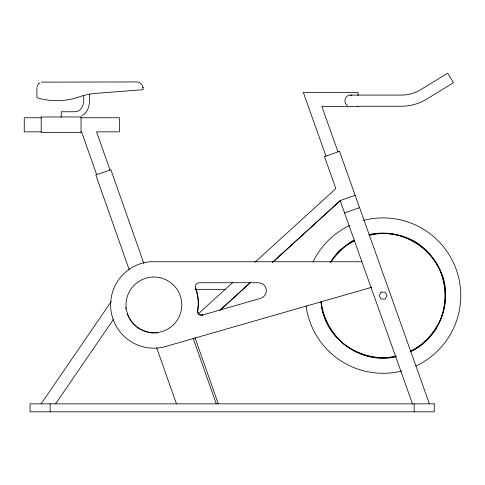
<?xml version="1.0" encoding="UTF-8"?>
<svg xmlns="http://www.w3.org/2000/svg" width="485" height="485" viewBox="0 0 485 485"><rect width="100%" height="100%" fill="white"/><g stroke="black" fill="none" stroke-linecap="round" stroke-linejoin="round"><path stroke-width="0.73" d="M197.577 311.127C199.044 303.458 198.195 295.444 195.558 288.114A3.983 3.983 0 0 1 199.286 282.731L258.408 282.731A7.966 7.966 0 0 1 260.603 298.354L202.112 315.165M36.969 87.13L38.151 84.269M331.091 262.185L333.674 257.711L345.168 246.216L354.765 240.675M41.098 403.847L111.247 301.512M55.587 403.847L113.642 319.154M330.049 262.44L338.663 251.206L351.667 241.227L354.426 240.087M220.002 310.206L250.181 282.676M272.534 262.282L340.137 200.614L355.147 195.273M198.032 314.092L232.842 282.391M254.916 262.288L335.85 188.58L324.489 156.667L339.5 151.326L429.401 403.847M220.044 310.206L250.278 282.676M272.661 262.288L340.197 200.784M81.88 115.739C89.64 111.605 90.18 101.735 89.343 94.041M410.086 351.273C423.951 344.98 434.19 333.037 440.58 319.427C446.424 304.077 446.424 287.138 440.58 271.782C429.213 244.81 397.876 227.623 369.23 235.413M410.328 351.698C437.185 339.724 451.038 307.478 443.714 279.354C438.967 263.476 428.57 249.927 414.463 241.227C400.549 233.903 384.453 231.024 369.03 234.661M344.532 212.97L359.549 207.629M371.516 287.338L163.075 347.212A43.298 43.298 0 0 1 111.089 311.315A43.298 43.298 0 0 1 150.247 261.742L362.034 261.742M396.184 355.99C378.658 360.628 359.737 355.269 345.168 344.993C332.425 334.62 323.956 319.954 321.343 303.731L321.343 301.518M357.9 106.227L401.531 106.227C410.31 106.221 419.07 103.754 426.564 99.176L453.493 82.692L447.679 73.186L420.853 89.604C415.039 93.175 408.231 95.096 401.404 95.084L350.437 95.084C344.962 94.836 342.78 102.959 347.648 105.481M396.36 356.645C361.386 365.484 322.877 337.675 321.052 301.518A62.256 62.256 0 0 0 395.554 356.596M41.334 82.141L136.861 81.935C140.88 81.801 143.766 85.918 142.996 89.719L96.545 93.296C90.034 93.763 83.596 95.169 77.485 97.467C64.408 101.668 50.046 101.795 36.921 97.715L36.921 87.906M358.009 106.476L321.846 106.476L338.003 151.86M41.189 117.734L24.25 117.734L24.25 131.841L41.189 131.841M81.031 117.734L119.371 117.734L119.371 131.841L96.557 131.841L109.998 170.011M81.031 131.841L81.601 131.841L96.691 174.697M195.861 289.357L225.192 289.357M350.437 95.084L351.88 95.272M325.993 156.134L303.289 92.368L358.009 92.368L358.009 95.636M340.137 200.614L412.486 403.847M194.988 337.724L218.274 403.847M193.297 338.633L216.268 403.847M143.887 263.482L110.859 169.708L95.83 175L129.24 269.866M156.619 347.593L176.431 403.847M142.948 87.13L142.996 87.906M414.154 403.847L414.154 411.813M83.365 95.43C84.778 102.062 82.82 111.926 74.314 111.762L61.219 111.762L61.219 117.334M50.125 403.847L50.125 411.813M157.777 332.868A29.627 29.627 0 0 1 155.667 332.995M154.266 332.995A29.627 29.627 0 0 1 147.974 332.164M147.301 331.995A29.627 29.627 0 0 1 129.665 318.791M128.968 317.578A29.627 29.627 0 0 1 127.203 313.722M125.876 308.987A29.627 29.627 0 0 1 125.639 307.593M195.558 288.114A43.365 43.365 0 0 1 197.753 310.43A3.619 3.619 0 0 0 202.785 314.904A3.983 3.983 0 0 1 197.753 310.43M363.677 220.378A77.685 77.685 0 0 1 415.912 366.005M401.725 371.019A77.685 77.685 0 0 1 306.096 306.12M312.989 262.076A77.685 77.685 0 0 1 349.533 225.531M369.121 234.934A62.256 62.256 0 0 1 410.249 351.613M330.703 261.936A62.256 62.256 0 0 1 354.553 240.269M381.077 292.158L379.082 295.608L381.077 299.057L385.054 299.057L387.048 295.608L385.054 292.158L381.077 292.158M39.249 83.171L38.667 83.687L39.255 83.171M81.031 116.964L41.189 116.964L41.189 132.484L81.031 132.484L81.031 116.964M434.239 403.847L30.04 403.847L30.04 411.813L434.239 411.813L434.239 403.847M136.715 326.829A27.869 27.869 0 0 0 181.505 308.812A27.869 27.869 0 0 0 143.511 279.033A27.869 27.869 0 0 0 136.715 326.829"/></g></svg>
